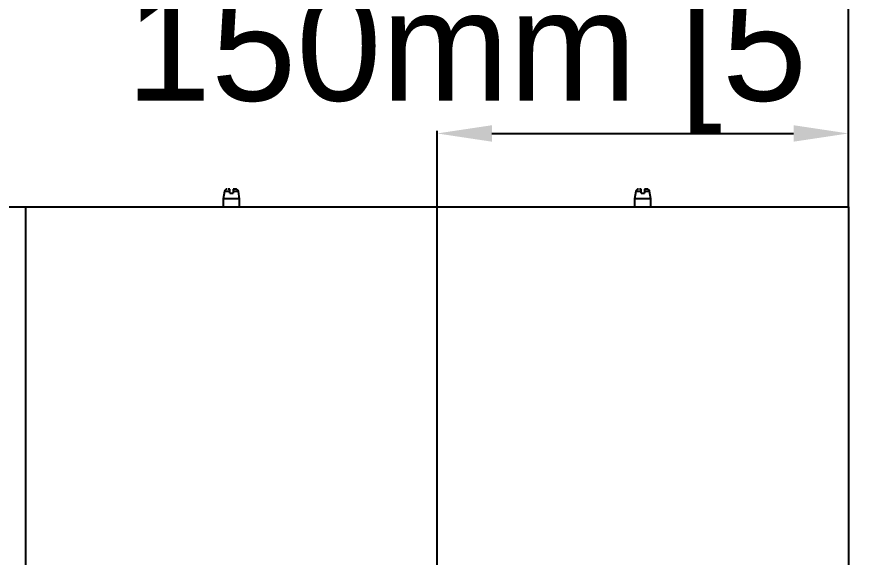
# Model space of a CAD drawing. Header units: millimetres. Extents: x 620 to 19791, y 2539 to 6969.
# Drawn here: x 4926.8 to 5232.6, y 3698 to 3895 of the extents above; entities that cross this region are included whole.
import ezdxf

# ---------------------------------------------------------------- set-up
doc = ezdxf.new("R2010")
doc.units = ezdxf.units.MM
doc.styles.get("Standard").update_dxf_attribs({"font": 'arial.ttf'})
doc.dimstyles.new('缩小5倍', dxfattribs={"dimtxt": 40, "dimasz": 20, "dimexe": 1, "dimexo": 0.2, "dimgap": 0, "dimtad": 1, "dimtoh": 1, "dimdec": 1, "dimzin": 9, "dimdsep": 46, "dimtxsty": 'Standard', "dimblk": '_FILLED', "dimcen": 0.2, "dimclrd": 256, "dimclre": 256, "dimclrt": 256, "dimadec": 1, "dimazin": 2, "dimtfac": 1, "dimtdec": 1, "dimtofl": 0, "dimtmove": 0, "dimatfit": 3, "dimldrblk": '_FILLED', "dimfxl": 1, "dimtolj": 1, "dimtzin": 0, "dimarcsym": 0})

# ---------------------------------------------------------------- blocks, each defined once
blk = doc.blocks.new('_FILLED')
at = {"color": 0, "linetype": 'ByBlock'}
blk.add_solid([(0, 0), (-1, 0.15), (-1, -0.15)], dxfattribs=at)
blk = doc.blocks.new('*D182')
at = {"lineweight": -2, "transparency": 16777216}
for p, q in [((4780.09, 3825.9), (4780.09, 3930.66)), ((4800.09, 3929.66), (5210.09, 3929.66)), ((5230.09, 3825.9), (5230.09, 3930.66))]:
    blk.add_line(p, q, dxfattribs=at)
at = {"layer": 'Defpoints', "color": 0, "transparency": 16777216}
for p in [(5230.09, 3929.66), (4780.09, 3825.7), (5230.09, 3825.7)]:
    blk.add_point(p, dxfattribs=at)
at = {"lineweight": -2, "transparency": 16777216, "xscale": 20, "yscale": 20, "zscale": 20, "rotation": 180}
blk.add_blockref('_FILLED', (4780.09, 3929.66), dxfattribs=at)
at = {"lineweight": -2, "transparency": 16777216, "xscale": 20, "yscale": 20, "zscale": 20}
blk.add_blockref('_FILLED', (5230.09, 3929.66), dxfattribs=at)
at = {"transparency": 16777216, "insert": (5005.09, 3955.55), "char_height": 40, "attachment_point": 5}
blk.add_mtext('\\A1;450mm [1\'-5 3/4"]', dxfattribs=at)
blk = doc.blocks.new('*D184')
at = {"lineweight": -2, "transparency": 16777216}
for p, q in [((5080.09, 3825.9), (5080.09, 3853.5)), ((5230.09, 3825.9), (5230.09, 3853.5)), ((5100.09, 3852.5), (5210.09, 3852.5))]:
    blk.add_line(p, q, dxfattribs=at)
at = {"layer": 'Defpoints', "color": 0, "transparency": 16777216}
for p in [(5230.09, 3852.5), (5080.09, 3825.7), (5230.09, 3825.7)]:
    blk.add_point(p, dxfattribs=at)
at = {"lineweight": -2, "transparency": 16777216, "xscale": 20, "yscale": 20, "zscale": 20, "rotation": 180}
blk.add_blockref('_FILLED', (5080.09, 3852.5), dxfattribs=at)
at = {"lineweight": -2, "transparency": 16777216, "xscale": 20, "yscale": 20, "zscale": 20}
blk.add_blockref('_FILLED', (5230.09, 3852.5), dxfattribs=at)
at = {"transparency": 16777216, "insert": (5155.09, 3878.39), "char_height": 40, "attachment_point": 5}
blk.add_mtext('\\A1;150mm [5 7/8"]', dxfattribs=at)

msp = doc.modelspace()

# ---------------------------------------------------------------- linework, layer by layer
at = {"color": 7, "linetype": 'Continuous', "lineweight": 25}
for p, q in [((5002.57679, 3831.37178), (5002.11927, 3828.7028)), ((5004.49426, 3830.70281), (5004.49426, 3831.37178)), ((5005.69427, 3831.37178), (5005.69427, 3830.70281)), ((5008.06926, 3828.7028), (5007.61173, 3831.37178)), ((5152.57681, 3831.37178), (5152.11926, 3828.7028)), ((5154.49427, 3830.70281), (5154.49427, 3831.37178)), ((5155.69426, 3831.37178), (5155.69426, 3830.70281)), ((5158.06926, 3828.7028), (5157.61174, 3831.37178)), ((5002.11927, 3828.7028), (5002.11927, 3825.70281)), ((5008.06926, 3828.7028), (5002.11927, 3828.7028)), ((5004.49426, 3830.70281), (5005.69427, 3830.70281)), ((5008.06926, 3825.70281), (5008.06926, 3828.7028)), ((5152.11926, 3828.7028), (5152.11926, 3825.70281)), ((5158.06926, 3828.7028), (5152.11926, 3828.7028)), ((5154.49427, 3830.70281), (5155.69426, 3830.70281)), ((5158.06926, 3825.70281), (5158.06926, 3828.7028)), ((4780.09426, 3825.70281), (4930.09427, 3825.70281)), ((4930.09427, 3656.95281), (4930.09427, 3825.70281)), ((4930.09427, 3825.70281), (5080.09426, 3825.70281)), ((5080.09426, 3656.95281), (5080.09426, 3825.70281)), ((5080.09426, 3825.70281), (5230.09426, 3825.70281)), ((5230.09426, 3825.70281), (5230.09426, 3656.95281))]:
    msp.add_line(p, q, dxfattribs=at)
at = {"color": 8, "linetype": 'Continuous', "lineweight": 25}
for p, q in [((5004.49426, 3831.37178), (5002.57679, 3831.37178)), ((5007.61173, 3831.37178), (5005.69427, 3831.37178)), ((5154.49427, 3831.37178), (5152.57681, 3831.37178)), ((5157.61174, 3831.37178), (5155.69426, 3831.37178))]:
    msp.add_line(p, q, dxfattribs=at)
at = {"color": 7, "linetype": 'Continuous', "lineweight": 25}
for centre, start, end in [((5003.56242, 3831.20281), 90, 170.2724214), ((5006.62611, 3831.20281), 9.7275786, 90), ((5153.56242, 3831.20281), 90, 170.2724214), ((5156.62611, 3831.20281), 9.7275786, 90)]:
    msp.add_arc(centre, 1, start, end, dxfattribs=at)
for points, knots in [([(5004.49426, 3832.2028), (5004.36204, 3832.2028), (5004.13677, 3832.2028), (5003.98045, 3832.2028), (5003.91589, 3832.2028)], [0, 0, 0, 0, 0.586963602, 1, 1, 1, 1]), ([(5004.49426, 3831.37178), (5004.49426, 3831.47869), (5004.49426, 3831.69246), (5004.49426, 3831.95357), (5004.49426, 3832.13494), (5004.49426, 3832.19826), (5004.49426, 3832.20199), (5004.49426, 3832.2028)], [0, 0, 0, 0, 0.229566535, 0.459025725, 0.69171503, 0.932795335, 1, 1, 1, 1]), ([(5006.62598, 3832.2028), (5006.61222, 3832.2028), (5006.58411, 3832.2028), (5006.38283, 3832.2028), (5006.08449, 3832.2028), (5005.82249, 3832.2028), (5005.69427, 3832.2028)], [0, 0, 0, 0, 0.244715518, 0.499998587, 0.755283057, 1, 1, 1, 1]), ([(5005.69427, 3832.2028), (5005.69427, 3832.19128), (5005.69427, 3832.16821), (5005.69427, 3831.97919), (5005.69427, 3831.7059), (5005.69427, 3831.48207), (5005.69427, 3831.37178)], [0, 0, 0, 0, 0.259321277, 0.519283104, 0.763134147, 1, 1, 1, 1]), ([(5154.49427, 3832.2028), (5154.36204, 3832.2028), (5154.13677, 3832.2028), (5153.98046, 3832.2028), (5153.91589, 3832.2028)], [0, 0, 0, 0, 0.586963602, 1, 1, 1, 1]), ([(5154.49427, 3831.37178), (5154.49427, 3831.47869), (5154.49427, 3831.69246), (5154.49427, 3831.95357), (5154.49427, 3832.13494), (5154.49427, 3832.19826), (5154.49427, 3832.20199), (5154.49427, 3832.2028)], [0, 0, 0, 0, 0.229566535, 0.459025725, 0.69171503, 0.932795335, 1, 1, 1, 1]), ([(5156.62597, 3832.2028), (5156.61221, 3832.2028), (5156.5841, 3832.2028), (5156.38282, 3832.2028), (5156.08449, 3832.2028), (5155.82249, 3832.2028), (5155.69426, 3832.2028)], [0, 0, 0, 0, 0.24471514, 0.499997815, 0.755276202, 1, 1, 1, 1]), ([(5155.69426, 3832.2028), (5155.69426, 3832.19128), (5155.69426, 3832.16821), (5155.69426, 3831.97919), (5155.69426, 3831.7059), (5155.69426, 3831.48207), (5155.69426, 3831.37178)], [0, 0, 0, 0, 0.259321277, 0.519283104, 0.763134147, 1, 1, 1, 1])]:
    msp.add_open_spline(points, degree=3, knots=knots, dxfattribs=at)

# ---------------------------------------------------------------- dimensions: what is measured, and where the dimension line sits
for base, p1, picture, middle in [((5230.09426, 3929.656), (4780.09426, 3825.70281), '*D182', (5005.09426, 3929.656)), ((5230.09426, 3852.49608), (5080.09426, 3825.70281), '*D184', (5155.09426, 3852.49608))]:
    dim = msp.add_linear_dim(base=base, p1=p1, p2=(5230.09426, 3825.70281), dimstyle='缩小5倍', override={"dimpost": 'mm'})
    dim.commit()
    dim.dimension.update_dxf_attribs({"geometry": picture, "text_midpoint": middle, "dimtype": 160})

doc.saveas('drawing.dxf')
